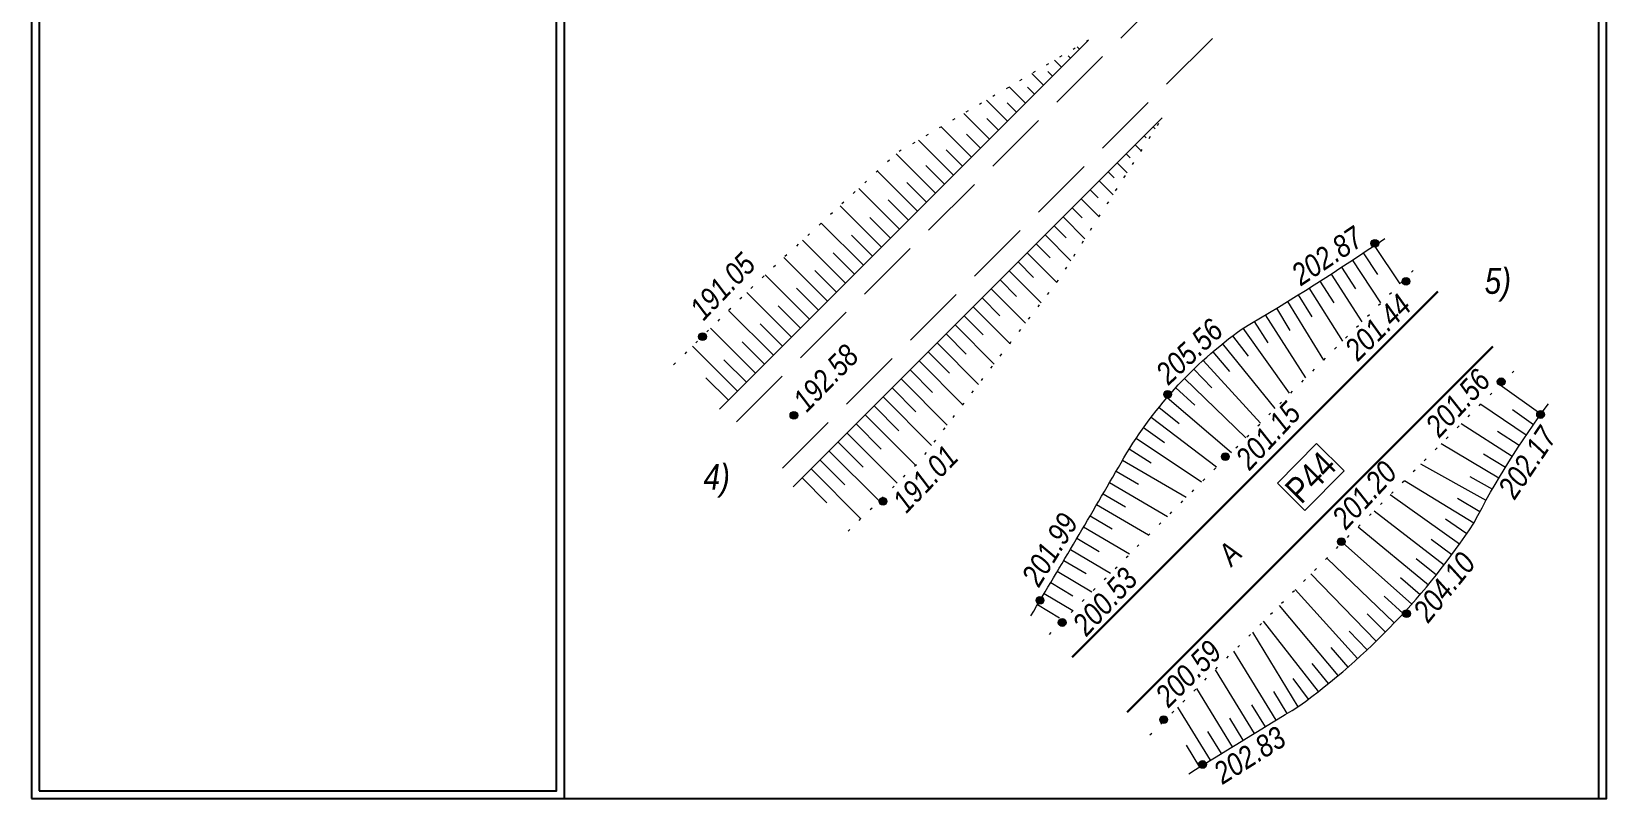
# Model space of a CAD drawing. Header units: metres. Extents: x -393 to 694, y -10 to 691.
# Drawn here: x 64.8 to 125.7, y 514.2 to 543.9 of the extents above; entities that cross this region are included whole.
import ezdxf
from ezdxf.enums import TextEntityAlignment as Align

# ---------------------------------------------------------------- set-up
doc = ezdxf.new("R2010")
doc.units = ezdxf.units.M
doc.linetypes.add('СП-0.2х1.0', pattern=[1.2, 0.2, -1])
doc.linetypes.add('СП-5х2', pattern=[7, 5, -2])
doc.layers.add('15 Дорожная сеть', color=7, linetype='Continuous', lineweight=20)
doc.layers.add('17 Рельеф', color=7, linetype='Continuous', lineweight=15, true_color=0xa55200)
doc.styles.add('СП_Д', font='ARIALNI.TTF')
doc.styles.add('СП_Р', font='ARIALN.TTF')

# ---------------------------------------------------------------- blocks, each defined once
blk = doc.blocks.new('СП_6.3.2')
at = {"color": 0, "linetype": 'Continuous', "lineweight": 15, "insert": (0, 0.85), "char_height": 1.7, "attachment_point": 5, "line_spacing_factor": 0.7, "style": 'СП_Д', "bg_fill": 3, "box_fill_scale": 1.05, "bg_fill_color": 256, "bg_fill_transparency": 0}
blk.add_mtext('А', dxfattribs=at)
blk = doc.blocks.new('СП_Точка')
at = {"linetype": 'Continuous', "lineweight": -2}
h = blk.add_hatch(color=0, dxfattribs=at)
h.dxf.hatch_style = 1
h.paths.add_polyline_path([(-0.15, 0, 1), (0.15, 0, 1)])
at = {"color": 0, "linetype": 'Continuous', "lineweight": 0}
blk.add_circle((0, 0), 0.15, dxfattribs=at)
blk = doc.blocks.new('*U649')
at = {"color": 0, "linetype": 'Continuous', "lineweight": -2, "xscale": 2, "yscale": 2, "zscale": 2}
blk.add_blockref('СП_Точка', (0, 0), dxfattribs=at)
at = {"color": 0, "linetype": 'Continuous', "lineweight": 15, "style": 'СП_Д'}
blk.add_attdef('Z', text='', height=1.7, rotation=45.9184, dxfattribs=at).set_placement((-0.95, 2.56), align=Align.TOP_LEFT)
blk = doc.blocks.new('*U655')
at = {"color": 0, "linetype": 'Continuous', "lineweight": -2, "xscale": 2, "yscale": 2, "zscale": 2}
blk.add_blockref('СП_Точка', (0, 0), dxfattribs=at)
at = {"color": 0, "linetype": 'Continuous', "lineweight": 15, "style": 'СП_Д'}
blk.add_attdef('Z', text='', height=1.7, rotation=45.9184, dxfattribs=at).set_placement((-0.03, 1.56), align=Align.TOP_LEFT)
blk = doc.blocks.new('*U654')
at = {"color": 0, "linetype": 'Continuous', "lineweight": -2, "xscale": 2, "yscale": 2, "zscale": 2}
blk.add_blockref('СП_Точка', (0, 0), dxfattribs=at)
at = {"color": 0, "linetype": 'Continuous', "lineweight": 15, "style": 'СП_Д'}
blk.add_attdef('Z', text='', height=1.7, rotation=45.9184, dxfattribs=at).set_placement((0.78, 0.4), align=Align.TOP_LEFT)
blk = doc.blocks.new('*U634')
at = {"color": 0, "linetype": 'Continuous', "lineweight": -2, "xscale": 2, "yscale": 2, "zscale": 2}
blk.add_blockref('СП_Точка', (0, 0), dxfattribs=at)
at = {"color": 0, "linetype": 'Continuous', "lineweight": 15, "style": 'СП_Д'}
blk.add_attdef('Z', text='', height=1.7, rotation=58.6684, dxfattribs=at).set_placement((-1.47, 1.94), align=Align.TOP_LEFT)
blk = doc.blocks.new('*U635')
at = {"color": 0, "linetype": 'Continuous', "lineweight": -2, "xscale": 2, "yscale": 2, "zscale": 2}
blk.add_blockref('СП_Точка', (0, 0), dxfattribs=at)
at = {"color": 0, "linetype": 'Continuous', "lineweight": 15, "style": 'СП_Д'}
blk.add_attdef('Z', text='', height=1.7, rotation=47.1034, dxfattribs=at).set_placement((0.72, 0.12), align=Align.TOP_LEFT)
blk = doc.blocks.new('*U625')
at = {"color": 0, "linetype": 'Continuous', "lineweight": -2, "xscale": 2, "yscale": 2, "zscale": 2}
blk.add_blockref('СП_Точка', (0, 0), dxfattribs=at)
at = {"color": 0, "linetype": 'Continuous', "lineweight": 15, "style": 'СП_Д'}
blk.add_attdef('Z', text='', height=1.7, rotation=43.185, dxfattribs=at).set_placement((-1, 1.99), align=Align.TOP_LEFT)
blk = doc.blocks.new('*U626')
at = {"color": 0, "linetype": 'Continuous', "lineweight": -2, "xscale": 2, "yscale": 2, "zscale": 2}
blk.add_blockref('СП_Точка', (0, 0), dxfattribs=at)
at = {"color": 0, "linetype": 'Continuous', "lineweight": 15, "style": 'СП_Д'}
blk.add_attdef('Z', text='', height=1.7, rotation=33.7219, dxfattribs=at).set_placement((-6.56, -1.84), align=Align.TOP_LEFT)
blk = doc.blocks.new('*U627')
at = {"color": 0, "linetype": 'Continuous', "lineweight": -2, "xscale": 2, "yscale": 2, "zscale": 2}
blk.add_blockref('СП_Точка', (0, 0), dxfattribs=at)
at = {"color": 0, "linetype": 'Continuous', "lineweight": 15, "style": 'СП_Д'}
blk.add_attdef('Z', text='', height=1.7, rotation=44.3988, dxfattribs=at).set_placement((-4.82, -4.94), align=Align.TOP_LEFT)
blk = doc.blocks.new('*U628')
at = {"color": 0, "linetype": 'Continuous', "lineweight": -2, "xscale": 2, "yscale": 2, "zscale": 2}
blk.add_blockref('СП_Точка', (0, 0), dxfattribs=at)
at = {"color": 0, "linetype": 'Continuous', "lineweight": 15, "style": 'СП_Д'}
blk.add_attdef('Z', text='', height=1.7, rotation=44.9317, dxfattribs=at).set_placement((-0.73, 2.16), align=Align.TOP_LEFT)
blk = doc.blocks.new('*U629')
at = {"color": 0, "linetype": 'Continuous', "lineweight": -2, "xscale": 2, "yscale": 2, "zscale": 2}
blk.add_blockref('СП_Точка', (0, 0), dxfattribs=at)
at = {"color": 0, "linetype": 'Continuous', "lineweight": 15, "style": 'СП_Д'}
blk.add_attdef('Z', text='', height=1.7, rotation=47.1034, dxfattribs=at).set_placement((-0.8, 2.11), align=Align.TOP_LEFT)
blk = doc.blocks.new('*U630')
at = {"color": 0, "linetype": 'Continuous', "lineweight": -2, "xscale": 2, "yscale": 2, "zscale": 2}
blk.add_blockref('СП_Точка', (0, 0), dxfattribs=at)
at = {"color": 0, "linetype": 'Continuous', "lineweight": 15, "style": 'СП_Д'}
blk.add_attdef('Z', text='', height=1.7, rotation=47.1034, dxfattribs=at).set_placement((-5.94, -3.14), align=Align.TOP_LEFT)
blk = doc.blocks.new('*U631')
at = {"color": 0, "linetype": 'Continuous', "lineweight": -2, "xscale": 2, "yscale": 2, "zscale": 2}
blk.add_blockref('СП_Точка', (0, 0), dxfattribs=at)
at = {"color": 0, "linetype": 'Continuous', "lineweight": 15, "style": 'СП_Д'}
blk.add_attdef('Z', text='', height=1.7, rotation=32.1451, dxfattribs=at).set_placement((0.76, -0.07), align=Align.TOP_LEFT)
blk = doc.blocks.new('*U632')
at = {"color": 0, "linetype": 'Continuous', "lineweight": -2, "xscale": 2, "yscale": 2, "zscale": 2}
blk.add_blockref('СП_Точка', (0, 0), dxfattribs=at)
at = {"color": 0, "linetype": 'Continuous', "lineweight": 15, "style": 'СП_Д'}
blk.add_attdef('Z', text='', height=1.7, rotation=50.9363, dxfattribs=at).set_placement((0.44, 0.39), align=Align.TOP_LEFT)
blk = doc.blocks.new('*U633')
at = {"color": 0, "linetype": 'Continuous', "lineweight": -2, "xscale": 2, "yscale": 2, "zscale": 2}
blk.add_blockref('СП_Точка', (0, 0), dxfattribs=at)
at = {"color": 0, "linetype": 'Continuous', "lineweight": 15, "style": 'СП_Д'}
blk.add_attdef('Z', text='', height=1.7, rotation=55.9105, dxfattribs=at).set_placement((-3.34, -5.59), align=Align.TOP_LEFT)
blk = doc.blocks.new('*U740')
at = {"color": 0, "linetype": 'Continuous', "lineweight": -2}
blk.add_lwpolyline([(-2.16, -1.5), (2.16, -1.5), (2.16, 1.5), (-2.16, 1.5)], close=True, dxfattribs=at)
at = {"color": 0, "linetype": 'Continuous', "lineweight": -2, "style": 'СП_Р'}
blk.add_attdef('ИНДЕКС_001', (-0.95, -1), '', height=2, dxfattribs=at)

msp = doc.modelspace()

# ---------------------------------------------------------------- linework, layer by layer
at = {"color": 0, "linetype": 'Continuous', "ltscale": 0.5}
msp.add_lwpolyline([(64.8, 514.204), (125.7, 514.204), (125.7, 686.186), (64.8, 686.186)], close=True, dxfattribs=at)
at = {"ltscale": 0.5}
for points in [[(65.1, 514.504), (85.1, 514.504), (85.1, 674.235), (65.1, 674.235)], [(85.4, 514.204), (125.4, 514.204), (125.4, 674.235), (85.4, 674.235)]]:
    msp.add_lwpolyline(points, close=True, dxfattribs=at)
at = {"layer": '15 Дорожная сеть', "linetype": 'СП-5х2', "lineweight": 15, "ltscale": 0.5, "flags": 128}
for points in [[(92.056, 528.768), (110.66, 547.335)], [(93.842, 526.982), (111.97, 545.11)]]:
    msp.add_lwpolyline(points, dxfattribs=at)
at = {"layer": '15 Дорожная сеть', "linetype": 'Continuous', "lineweight": 30, "ltscale": 0.5}
for points in [[(105.042, 519.668), (119.184, 533.81)], [(107.163, 517.546), (121.305, 531.688)]]:
    msp.add_lwpolyline(points, dxfattribs=at)
at = {"layer": '17 Рельеф', "color": 0, "linetype": 'СП-0.2х1.0', "lineweight": 15, "ltscale": 0.5, "flags": 128}
for points in [[(105.675, 543.53), (98.286, 539.187), (92.744, 534.059), (89.511, 530.863)], [(96.374, 524.537), (99.143, 527.251), (104.525, 534.27), (108.519, 540.523)], [(104.158, 520.552), (118.3, 534.694)], [(108.047, 516.662), (122.189, 530.805)]]:
    msp.add_lwpolyline(points, dxfattribs=at)
at = {"layer": '17 Рельеф', "color": 0, "linetype": 'Continuous', "lineweight": 15, "ltscale": 0.5}
for points in [[(91.402, 529.258), (105.675, 543.53)], [(105.327, 543.182), (105.236, 543.273)], [(104.63, 542.486), (104.359, 542.757)], [(104.979, 542.834), (104.888, 542.925)], [(103.483, 542.242), (103.934, 541.79)], [(104.282, 542.138), (104.102, 542.319)], [(102.606, 541.726), (103.238, 541.094)], [(103.586, 541.442), (103.315, 541.713)], [(101.729, 541.21), (102.542, 540.397)], [(102.89, 540.745), (102.529, 541.107)], [(94.246, 526.251), (108.519, 540.523)], [(100.852, 540.695), (101.846, 539.701)], [(101.742, 540.501), (102.194, 540.049)], [(100.453, 538.309), (99.098, 539.664)], [(99.975, 540.179), (101.149, 539.005)], [(100.955, 539.895), (101.497, 539.353)], [(107.823, 539.827), (107.9, 539.751)], [(108.171, 540.175), (108.248, 540.099)], [(98.232, 539.137), (99.757, 537.612)], [(100.169, 539.289), (100.801, 538.657)], [(107.127, 539.131), (107.28, 538.978)], [(107.705, 539.249), (107.475, 539.479)], [(97.509, 538.468), (99.061, 536.916)], [(99.382, 538.683), (100.105, 537.961)], [(106.43, 538.435), (106.661, 538.205)], [(106.778, 538.783), (107.162, 538.399)], [(96.786, 537.798), (98.364, 536.22)], [(98.64, 538.033), (99.409, 537.264)], [(106.619, 537.549), (106.082, 538.087)], [(98.712, 536.568), (97.93, 537.351)], [(106.077, 536.7), (105.386, 537.39)], [(106.041, 537.432), (105.734, 537.739)], [(97.668, 535.524), (96.063, 537.129)], [(97.22, 536.668), (98.016, 535.872)], [(104.69, 536.694), (105.534, 535.85)], [(105.422, 536.659), (105.038, 537.042)], [(96.972, 534.828), (95.339, 536.46)], [(96.51, 535.985), (97.32, 535.176)], [(104.991, 535), (103.994, 535.998)], [(104.802, 535.886), (104.342, 536.346)], [(96.276, 534.131), (94.616, 535.791)], [(104.183, 535.113), (103.645, 535.65)], [(116.713, 535.585), (117.712, 534.105)], [(95.579, 533.435), (93.893, 535.122)], [(96.624, 534.479), (95.801, 535.302)], [(102.949, 534.954), (103.543, 534.359)], [(104.44, 534.159), (103.297, 535.302)], [(116.014, 533.92), (115.467, 534.758)], [(116.979, 533.372), (115.884, 535.031)], [(116.855, 534.475), (116.3, 535.307)], [(94.883, 532.739), (93.169, 534.453)], [(95.928, 533.783), (95.091, 534.62)], [(102.893, 533.617), (102.253, 534.257)], [(102.601, 534.606), (103.836, 533.371)], [(115.167, 533.374), (114.63, 534.217)], [(115.049, 534.486), (116.243, 532.636)], [(94.187, 532.043), (92.456, 533.774)], [(95.231, 533.087), (94.381, 533.937)], [(101.557, 533.561), (102.243, 532.875)], [(103.231, 532.583), (101.905, 533.909)], [(114.315, 532.837), (113.786, 533.686)], [(115.503, 531.897), (114.209, 533.95)], [(91.755, 533.082), (93.491, 531.346)], [(93.671, 533.254), (94.535, 532.391)], [(101.209, 533.213), (102.627, 531.795)], [(114.074, 530.468), (112.511, 532.905)], [(112.937, 533.163), (113.457, 532.309)], [(113.362, 533.423), (114.76, 531.154)], [(92.795, 530.65), (91.055, 532.389)], [(93.839, 531.694), (92.972, 532.561)], [(100.512, 532.517), (102.023, 531.007)], [(100.861, 532.865), (101.593, 532.133)], [(113.449, 529.875), (111.654, 532.395)], [(112.623, 531.824), (112.083, 532.649)], [(92.098, 529.954), (90.355, 531.697)], [(93.143, 530.998), (92.274, 531.867)], [(99.816, 531.821), (101.418, 530.219)], [(100.164, 532.169), (100.942, 531.391)], [(112.888, 529.282), (110.858, 531.796)], [(111.855, 531.307), (111.25, 532.103)], [(92.446, 530.302), (91.576, 531.173)], [(99.12, 531.124), (100.814, 529.43)], [(99.468, 531.472), (100.292, 530.648)], [(112.322, 528.716), (110.102, 531.146)], [(110.475, 531.477), (111.126, 530.718)], [(90.878, 530.478), (91.75, 529.606)], [(98.772, 530.776), (99.642, 529.906)], [(111.759, 528.153), (109.386, 530.452)], [(110.435, 530.087), (109.739, 530.805)], [(98.992, 529.164), (98.076, 530.08)], [(98.424, 530.428), (100.21, 528.642)], [(109.045, 530.089), (109.784, 529.415)], [(121.593, 530.208), (123.165, 529.074)], [(98.341, 528.422), (97.379, 529.384)], [(99.605, 527.854), (97.727, 529.732)], [(108.396, 529.332), (109.174, 528.705)], [(108.715, 529.715), (111.195, 527.588)], [(120.839, 529.454), (122.598, 528.262)], [(122.059, 529.243), (122.879, 528.67)], [(96.683, 528.688), (97.655, 527.716)], [(98.978, 527.089), (97.031, 529.036)], [(110.625, 527.019), (108.089, 528.939)], [(122.055, 527.435), (120.076, 528.692)], [(98.275, 526.4), (96.335, 528.339)], [(110.046, 526.44), (107.512, 528.127)], [(108.609, 527.958), (107.794, 528.538)], [(122.324, 527.851), (121.488, 528.399)], [(97.571, 525.711), (95.639, 527.643)], [(95.987, 527.991), (96.955, 527.023)], [(108.09, 527.179), (107.242, 527.708)], [(121.536, 526.592), (119.304, 527.92)], [(120.941, 527.539), (121.793, 527.015)], [(96.868, 525.021), (94.943, 526.947)], [(95.291, 527.295), (96.255, 526.331)], [(107.599, 526.347), (106.735, 526.849)], [(109.452, 525.846), (106.985, 527.281)], [(121.043, 525.733), (118.52, 527.135)], [(95.556, 525.638), (94.594, 526.599)], [(106.484, 526.419), (108.722, 525.116)], [(117.885, 526.5), (120.575, 524.861)], [(120.42, 526.663), (121.286, 526.164)], [(106.233, 525.988), (107.097, 525.484)], [(120.017, 524.044), (117.336, 525.951)], [(119.939, 525.813), (120.806, 525.299)], [(106.592, 524.621), (105.73, 525.127)], [(107.989, 524.383), (105.982, 525.557)], [(116.715, 525.331), (119.428, 523.247)], [(119.475, 525.014), (120.3, 524.449)], [(107.257, 523.651), (105.477, 524.698)], [(116.1, 524.716), (118.811, 522.473)], [(104.971, 523.839), (106.526, 522.92)], [(105.224, 524.268), (106.086, 523.76)], [(118.167, 521.722), (115.489, 524.105)], [(118.922, 524.237), (119.726, 523.643)], [(104.717, 523.41), (105.577, 522.9)], [(114.881, 523.497), (117.496, 520.995)], [(118.341, 523.481), (119.123, 522.858)], [(104.208, 522.553), (105.067, 522.041)], [(105.795, 522.189), (104.462, 522.981)], [(114.274, 522.889), (116.798, 520.292)], [(117.734, 522.746), (118.493, 522.095)], [(105.066, 521.46), (103.952, 522.125)], [(116.076, 519.615), (113.666, 522.282)], [(117.834, 521.355), (117.1, 522.033)], [(104.554, 521.183), (103.696, 521.697)], [(115.33, 518.965), (113.056, 521.671)], [(117.15, 520.64), (116.44, 521.344)], [(114.56, 518.342), (112.442, 521.058)], [(112.017, 520.633), (113.767, 517.751)], [(115.756, 520.68), (116.44, 519.95)], [(112.921, 517.236), (111.292, 519.908)], [(115.706, 519.286), (115.049, 520.04)], [(110.568, 519.183), (112.076, 516.72)], [(114.948, 518.65), (114.319, 519.427)], [(109.844, 518.459), (111.232, 516.202)], [(112.824, 518.348), (113.344, 517.493)], [(113.567, 518.84), (114.167, 518.041)], [(110.389, 515.683), (109.121, 517.736)], [(111.977, 517.832), (112.498, 516.978)], [(111.654, 516.461), (111.131, 517.314)], [(110.811, 515.943), (110.286, 516.794)], [(109.442, 516.273), (109.968, 515.422)]]:
    msp.add_lwpolyline(points, dxfattribs=at)
for points in [[(103.44, 521.269, 0.003848), (106.932, 527.19, -0.107746), (111.617, 532.374, 0.017016), (117.126, 535.864)], [(109.548, 515.162, -0.002494), (113.809, 517.776, 0.090243), (120.568, 524.847, -0.040606), (123.458, 529.473)]]:
    msp.add_lwpolyline(points, format="xyb", dxfattribs=at)

# ---------------------------------------------------------------- block references
at = {"layer": '15 Дорожная сеть', "lineweight": 20, "ltscale": 0.5}
ref = msp.add_blockref('*U740', (114.265, 526.636), dxfattribs=dict(at, xscale=0.5, yscale=0.5, zscale=0.5, rotation=45.34506884676872))
ref.add_attrib('ИНДЕКС_001', 'Р', (113.896, 525.55), dxfattribs={"layer": '0', "color": 0, "linetype": 'Continuous', "lineweight": -2, "height": 1, "rotation": 45.34507, "style": 'СП_Р'})
ref.add_attrib('ИНДЕКС_002', '44', (114.432, 526.094), dxfattribs={"layer": '0', "color": 0, "linetype": 'Continuous', "lineweight": -2, "height": 1, "rotation": 45.34507, "style": 'СП_Р'})
at = {"layer": '17 Рельеф', "color": 0, "linetype": 'Continuous', "lineweight": 20, "ltscale": 0.5}
ref = msp.add_blockref('*U626', (116.743, 535.674), dxfattribs=dict(at, xscale=0.5, yscale=0.5, zscale=0.5))
ref.add_attrib('Z_001', '202.87', (113.891, 534.011), dxfattribs={"layer": '0', "color": 0, "linetype": 'Continuous', "lineweight": 15, "height": 0.85, "rotation": 33.72186, "style": 'СП_Д'})
ref = msp.add_blockref('*U649', (90.747, 532.067), dxfattribs=dict(at, xscale=0.5, yscale=0.5, zscale=0.5))
ref.add_attrib('Z_001', '191.05', (90.785, 532.648), dxfattribs={"layer": '0', "color": 0, "linetype": 'Continuous', "lineweight": 15, "height": 0.85, "rotation": 45.91836, "style": 'СП_Д'})
ref = msp.add_blockref('*U627', (117.949, 534.208), dxfattribs=dict(at, xscale=0.5, yscale=0.5, zscale=0.5))
ref.add_attrib('Z_001', '201.44', (116.093, 531.087), dxfattribs={"layer": '0', "color": 0, "linetype": 'Continuous', "lineweight": 15, "height": 0.85, "rotation": 44.39876, "style": 'СП_Д'})
ref = msp.add_blockref('*U625', (108.73, 529.835), dxfattribs=dict(at, xscale=0.5, yscale=0.5, zscale=0.5))
ref.add_attrib('Z_001', '205.56', (108.77, 530.167), dxfattribs={"layer": '0', "color": 0, "linetype": 'Continuous', "lineweight": 15, "height": 0.85, "rotation": 43.18502, "style": 'СП_Д'})
ref = msp.add_blockref('*U655', (94.279, 529.025), dxfattribs=dict(at, xscale=0.5, yscale=0.5, zscale=0.5))
ref.add_attrib('Z_001', '192.58', (94.777, 529.106), dxfattribs={"layer": '0', "color": 0, "linetype": 'Continuous', "lineweight": 15, "height": 0.85, "rotation": 45.91836, "style": 'СП_Д'})
ref = msp.add_blockref('*U630', (121.627, 530.321), dxfattribs=dict(at, xscale=0.5, yscale=0.5, zscale=0.5))
ref.add_attrib('Z_001', '201.56', (119.245, 528.128), dxfattribs={"layer": '0', "color": 0, "linetype": 'Continuous', "lineweight": 15, "height": 0.85, "rotation": 47.10336, "style": 'СП_Д'})
ref = msp.add_blockref('*U635', (110.96, 527.424), dxfattribs=dict(at, xscale=0.5, yscale=0.5, zscale=0.5))
ref.add_attrib('Z_001', '201.15', (111.906, 526.861), dxfattribs={"layer": '0', "color": 0, "linetype": 'Continuous', "lineweight": 15, "height": 0.85, "rotation": 47.10336, "style": 'СП_Д'})
ref = msp.add_blockref('*U633', (123.15, 529.054), dxfattribs=dict(at, xscale=0.5, yscale=0.5, zscale=0.5))
ref.add_attrib('Z_001', '202.17', (122.154, 525.732), dxfattribs={"layer": '0', "color": 0, "linetype": 'Continuous', "lineweight": 15, "height": 0.85, "rotation": 55.91048, "style": 'СП_Д'})
ref = msp.add_blockref('*U654', (97.726, 525.699), dxfattribs=dict(at, xscale=0.5, yscale=0.5, zscale=0.5))
ref.add_attrib('Z_001', '191.01', (98.629, 525.203), dxfattribs={"layer": '0', "color": 0, "linetype": 'Continuous', "lineweight": 15, "height": 0.85, "rotation": 45.91836, "style": 'СП_Д'})
ref = msp.add_blockref('*U629', (115.448, 524.136), dxfattribs=dict(at, xscale=0.5, yscale=0.5, zscale=0.5))
ref.add_attrib('Z_001', '201.20', (115.633, 524.567), dxfattribs={"layer": '0', "color": 0, "linetype": 'Continuous', "lineweight": 15, "height": 0.85, "rotation": 47.10336, "style": 'СП_Д'})
ref = msp.add_blockref('*U634', (103.794, 521.868), dxfattribs=dict(at, xscale=0.5, yscale=0.5, zscale=0.5))
ref.add_attrib('Z_001', '201.99', (103.76, 522.346), dxfattribs={"layer": '0', "color": 0, "linetype": 'Continuous', "lineweight": 15, "height": 0.85, "rotation": 58.6684, "style": 'СП_Д'})
ref = msp.add_blockref('*U635', (104.654, 521.01), dxfattribs=dict(at, xscale=0.5, yscale=0.5, zscale=0.5))
ref.add_attrib('Z_001', '200.53', (105.6, 520.447), dxfattribs={"layer": '0', "color": 0, "linetype": 'Continuous', "lineweight": 15, "height": 0.85, "rotation": 47.10336, "style": 'СП_Д'})
ref = msp.add_blockref('*U632', (117.968, 521.352), dxfattribs=dict(at, xscale=0.5, yscale=0.5, zscale=0.5))
ref.add_attrib('Z_001', '204.10', (118.814, 520.962), dxfattribs={"layer": '0', "color": 0, "linetype": 'Continuous', "lineweight": 15, "height": 0.85, "rotation": 50.93628, "style": 'СП_Д'})
ref = msp.add_blockref('*U628', (108.575, 517.255), dxfattribs=dict(at, xscale=0.5, yscale=0.5, zscale=0.5))
ref.add_attrib('Z_001', '200.59', (108.774, 517.689), dxfattribs={"layer": '0', "color": 0, "linetype": 'Continuous', "lineweight": 15, "height": 0.85, "rotation": 44.93169, "style": 'СП_Д'})
ref = msp.add_blockref('*U631', (110.08, 515.522), dxfattribs=dict(at, xscale=0.5, yscale=0.5, zscale=0.5))
ref.add_attrib('Z_001', '202.83', (110.863, 514.734), dxfattribs={"layer": '0', "color": 0, "linetype": 'Continuous', "lineweight": 15, "height": 0.85, "rotation": 32.14512, "style": 'СП_Д'})

# ---------------------------------------------------------------- texts
at = {"color": 212, "lineweight": 13, "true_color": 0xe000e0, "char_height": 1, "width": 1, "attachment_point": 5, "style": 'СП_Д'}
for s, insert in [('5)', (121.5, 534.071)), ('4)', (91.297, 526.493))]:
    msp.add_mtext(s, dxfattribs=dict(at, insert=insert))

# ---------------------------------------------------------------- next in the draw order: block references
at = {"layer": '15 Дорожная сеть', "color": 0, "linetype": 'Continuous', "lineweight": 20, "ltscale": 0.5, "xscale": 0.4999999999999999, "yscale": 0.4999999999999999, "zscale": 0.4999999999999999, "rotation": 44.99999999999632}
msp.add_blockref('СП_6.3.2', (111.437, 523.386), dxfattribs=at)

doc.saveas('drawing.dxf')
